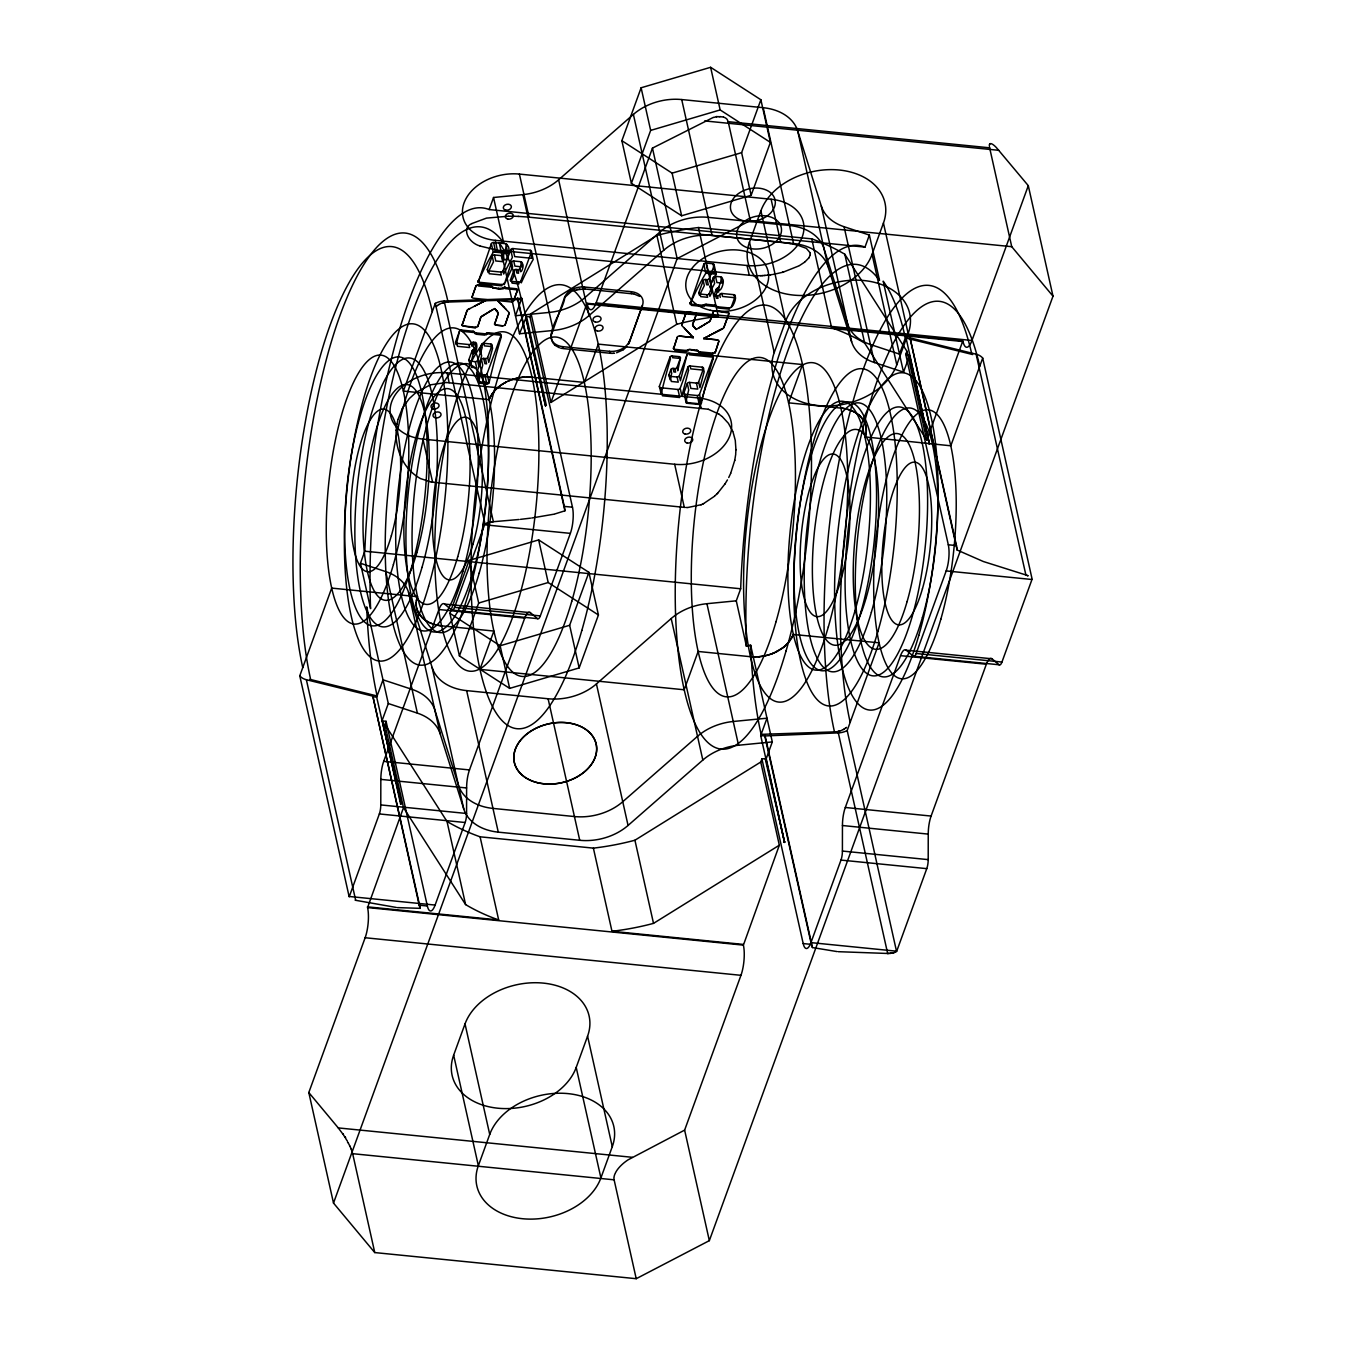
<?xml version="1.0" encoding="UTF-8"?>
<svg xmlns="http://www.w3.org/2000/svg" width="1346" height="1346" viewBox="0 0 1346 1346"><rect width="100%" height="100%" fill="white"/><g stroke="black" fill="none" stroke-linecap="round" stroke-linejoin="round"><path stroke-width="1.5" d="M530.408 612.666A18.592 5.401 -84.3 0 0 524.721 618.1L469.485 769.929A18.592 5.401 -84.3 0 0 466.608 787.965L466.574 813.489A9.287 2.692 -84.3 0 1 465.144 822.507L435.111 905.067L349.321 896.486L379.353 813.943A9.287 2.692 -84.3 0 0 380.783 804.925L380.834 779.384A18.592 5.401 -84.3 0 1 383.694 761.348L438.931 609.519A18.592 5.401 -84.3 0 1 444.617 604.085L530.408 612.666L537.475 618.638A9.287 2.692 -84.3 0 0 540.318 615.913L570.351 533.369A18.592 5.401 -84.3 0 0 572.471 507.206L529.92 316.815L531.064 313.635L656.898 235.466A210.565 151.475 -12.6 0 1 698.439 227.541L811.739 238.865A210.565 151.475 -12.6 0 1 844.8 254.243L906.901 351.188L926.755 440.041L962.861 340.841L831.592 327.717L811.739 238.865M746.458 646.181L750.664 645.256L772.301 741.915L766.227 758.639L761.903 758.858L803.192 943.563A18.592 5.401 -84.3 0 0 810.948 942.621L840.981 860.077A9.287 2.692 -84.3 0 0 842.411 851.059L842.445 825.519A18.592 5.401 -84.3 0 1 845.305 807.482L900.558 655.653A18.592 5.401 -84.3 0 1 906.228 650.219L992.019 658.8L999.102 664.773A9.287 2.692 -84.3 0 0 1001.946 662.047L1031.978 579.503L946.188 570.923L916.155 653.483A9.287 2.692 -84.3 0 1 913.311 656.192L906.228 650.219M810.948 942.621L896.722 951.201L926.771 868.641A9.287 2.692 -84.3 0 0 928.202 859.623L928.235 834.099A18.592 5.401 -84.3 0 1 931.096 816.063L986.349 664.234A18.592 5.401 -84.3 0 1 992.019 658.8M416.2 602.352L416.301 606.272M866.286 431.477L866.168 427.624M735.942 449.85L735.286 440.428L733.048 432.049M735.942 449.581L735.656 454.426M810.292 253.99L810.225 252.981M396.229 430.047C394.9 448.773 403.295 469.216 420.289 478.453M396.195 430.316L396.464 427.355M810.292 254.276L810.208 254.815M735.606 454.965L734.731 460.483M396.481 427.22L396.616 426.295M396.565 426.564L396.935 424.209M416.351 601.039L416.553 599.879M866.117 432.924L865.915 434.001M553.273 343.398C545.652 330.88 562.241 312.659 564.748 298.105L564.597 297.399A16.354 11.777 -12.6 0 1 584.517 287.035L631.257 291.695A16.354 11.777 -12.6 0 1 642.496 305.189L628.464 344.256M396.952 424.074L397.928 419.733M734.781 460.214L730.727 473.22M416.621 599.593L417.479 596.682L331.688 588.101L299.771 675.81L349.186 896.857M865.848 434.371L865.175 436.727M810.124 255.235L808.778 257.978M398.063 419.212L402.185 408.831M551.675 334.077L564.597 297.399M480.774 317.454L477.695 326.775L480.724 317.269A1.817 1.312 -12.6 0 1 481.447 316.445L494.672 308.537L498.037 312.592A1.817 1.312 -12.6 0 1 498.205 313.584L494.655 324.066L498.205 313.584M629.423 342.237L642.496 305.189M467.062 310.505L462.115 325.21L467.045 310.472A1.817 1.312 -12.6 0 1 467.903 309.58L487.101 299.754M509.074 313.349L505.036 325.109L509.057 313.332A1.817 1.312 -12.6 0 0 508.838 312.289L497.549 300.579L511.413 301.975A1.817 1.312 -12.6 0 0 513.617 300.814L517.47 290.214A1.817 1.312 -12.6 0 0 516.225 288.717L504.834 287.573A1.817 1.312 -12.6 0 0 503.454 287.842L504.649 288.364M529.92 316.815L526.505 316.478L546.358 405.314L545.466 405.869L521.794 298.375L444.163 301.033A15.008 10.802 -12.6 0 0 435.296 303.372L403.379 391.08L489.17 399.661A35.181 25.305 -12.6 0 1 532.057 377.216M493.545 197.492L503.673 242.869A272.683 79.162 -84.3 0 0 412.011 313.315A272.683 79.162 -84.3 0 0 370.587 608.628L360.442 563.267L364.833 551.204A291.729 84.68 -84.3 0 1 489.153 209.555L493.545 197.492L522.904 194.632A49.331 35.484 -12.6 0 0 558.624 179.792L633.394 114.41A49.331 35.484 -12.6 0 1 681.715 99.554L763.182 107.697A49.331 35.484 -12.6 0 1 797.673 130.814L821.296 206.039L851.648 341.884A49.331 35.484 -12.6 0 0 874.446 362.562L903.519 372.135L909.61 355.411L905.74 354.385L906.901 351.188M459.491 331.251L456.26 344.626L455.638 341.85L459.491 331.251A1.817 1.312 -12.6 0 1 461.695 330.106L473.102 331.234A1.817 1.312 -12.6 0 1 474.179 331.755L474.701 332.361A1.817 1.312 -12.6 0 0 475.777 332.883L484.745 333.774A1.817 1.312 -12.6 0 0 486.108 333.505L487.016 333.034A1.817 1.312 -12.6 0 1 488.379 332.765L499.787 333.909A1.817 1.312 -12.6 0 1 501.032 335.406L501.335 336.769A291.729 84.68 -84.3 0 0 489.069 382.718A1.817 1.312 -12.6 0 1 486.831 383.947L479.916 383.257A1.817 1.312 -12.6 0 1 478.671 381.759L476.669 372.792L481.481 359.55A1.817 1.312 -12.6 0 1 483.702 358.389L485.435 358.558A1.817 1.312 -12.6 0 0 487.639 357.413L491.98 345.485A1.817 1.312 -12.6 0 0 490.735 343.987L483.803 343.297A1.817 1.312 -12.6 0 0 481.599 344.441L479.866 349.203A1.817 1.312 -12.6 0 0 480.034 350.179L480.875 353.931M475.929 286.059L472.126 296.877L475.929 286.059A1.817 1.312 -12.6 0 1 478.15 284.915L491.273 286.227A1.817 1.312 -12.6 0 1 492.367 286.732L492.872 287.354A1.817 1.312 -12.6 0 0 493.965 287.859L498.508 288.313A8.581 6.175 -12.6 0 0 504.952 287.068L505.187 288.145M478.183 282.206L491.357 243.66A1.817 1.312 -12.6 0 1 493.578 242.499L505.692 243.71A1.817 1.312 -12.6 0 1 506.937 245.208C512.944 247.395 503.572 270.344 503.572 254.495L506.937 245.208M492.215 256.11L493.494 261.814L488.093 272.447L487.387 269.351L492.215 256.11A1.817 1.312 -12.6 0 1 494.436 254.949L501.351 255.639A1.817 1.312 -12.6 0 0 503.572 254.495M472.059 350.936L472.968 354.957L470.191 365.523L468.879 359.651L472.059 350.936A1.817 1.312 -12.6 0 1 472.917 350.044L473.826 349.573A1.817 1.312 -12.6 0 0 474.667 348.681L476.4 343.92A1.817 1.312 -12.6 0 0 475.155 342.422L473.422 342.254A1.817 1.312 -12.6 0 0 471.218 343.415A1.817 1.312 -12.6 0 1 468.997 344.559L456.883 343.348A1.817 1.312 -12.6 0 1 455.638 341.85M510.689 249.717L512.405 257.389L503.673 274.012L502.967 270.916L510.689 249.717A1.817 1.312 -12.6 0 1 512.893 248.556L530.206 250.289A1.817 1.312 -12.6 0 1 531.451 251.786L533.184 259.475A291.729 84.68 -84.3 0 0 521.272 282.862L520.852 280.944L531.451 251.786M511.547 262.15L512.624 266.996L504.144 284.797L511.547 262.15A1.817 1.312 -12.6 0 1 513.751 261.006L520.683 261.696A1.817 1.312 -12.6 0 1 521.928 263.193C525.428 264.943 519.741 277.478 519.993 268.493L521.928 263.193M480.556 350.801L481.616 355.815L478.856 366.381L477.544 360.526L480.724 351.794A1.817 1.312 -12.6 0 0 480.556 350.801L480.034 350.179M513.836 270.63C515.989 273.036 510.874 283.501 510.471 279.901L513.836 270.63A1.817 1.312 -12.6 0 1 516.056 269.469L517.789 269.637A1.817 1.312 -12.6 0 0 519.993 268.493M481.481 359.55L482.726 365.103L478.671 381.759L489.069 382.718L487.05 373.835L501.032 335.406M397.423 907.608L420.272 908.348A18.592 5.401 -84.3 0 1 419.195 905.185L372.825 696.134L306.366 679.713A15.008 10.802 -12.6 0 1 299.771 675.81M309.799 679.326L377.116 695.983A271.926 78.926 -84.3 0 1 366.701 606.861L388.304 703.537L382.214 720.261L401.243 804.117L376.678 697.161L383.004 679.797L412.078 689.388A49.331 35.484 -12.6 0 1 434.859 710.065L458.464 785.29A49.331 35.484 -12.6 0 0 492.973 808.408L574.439 816.551A49.331 35.484 -12.6 0 0 622.761 801.711L697.531 736.312A49.331 35.484 -12.6 0 1 733.234 721.49L767.001 718.192L760.692 735.539L784.583 842.428L765.319 759.211M521.794 298.375L515.484 315.721L549.235 312.423A49.331 35.484 -12.6 0 0 584.955 297.584L659.725 232.185A49.331 35.484 -12.6 0 1 708.046 217.345L789.513 225.489A49.331 35.484 -12.6 0 1 824.004 248.606L847.627 323.831A49.331 35.484 -12.6 0 0 870.408 344.509L899.481 354.099L905.791 336.752L909.879 337.156L956.468 545.584A18.592 5.401 -84.3 0 1 957.09 550.009L983.354 561.518L1025.618 574.877M489.17 399.661L490.449 396.7M851.648 341.884L828.042 266.659A49.331 35.484 -12.6 0 0 793.534 243.542L712.084 235.399A49.331 35.484 -12.6 0 0 663.763 250.238L588.993 315.62A49.331 35.484 -12.6 0 1 553.273 330.46L519.506 333.758L526.505 316.478M384.922 724.485L447.007 821.447A210.565 151.475 -12.6 0 0 480.085 836.808L498.676 919.957A210.565 151.475 -12.6 0 1 465.598 904.596L403.497 807.634L384.922 724.485L386.066 721.305L382.668 720.968M449.9 613.322L469.148 560.39L538.652 539.914L588.909 572.353L598.432 614.987L579.167 667.919L509.663 688.395L459.423 655.939L449.9 613.322L500.14 645.76L509.663 688.395M621.869 140.707L641.117 87.776L710.621 67.3L760.877 99.755L770.4 142.373L751.135 195.305L681.631 215.781L631.392 183.342L621.869 140.707L672.108 173.146L681.631 215.781M444.617 604.085L451.701 610.058A9.287 2.692 -84.3 0 0 454.527 607.349L484.577 524.789L570.351 533.369M400.57 804.05L382.214 720.261M990.118 143.753A20.745 4.997 62.5 0 1 990.286 143.686A19.483 4.694 62.5 0 1 990.791 143.635A21.772 5.249 62.5 0 1 991.245 143.719L991.329 143.736A23.505 5.67 62.5 0 1 991.75 143.904A25.372 6.107 62.5 0 1 992.709 144.409A29.36 7.083 62.5 0 1 993.23 144.762L993.348 144.846A29.982 7.235 62.5 0 1 993.802 145.2A33.751 8.143 62.5 0 1 994.139 145.469A31.446 7.571 62.5 0 1 994.391 145.671L994.627 145.89A29.023 6.999 62.5 0 1 995.131 146.344L995.384 146.579A31.665 7.639 62.5 0 1 996.427 147.639L1028.294 185.664L1052.993 296.187L709.342 1240.642L636.221 1278.7L374.76 1252.571L333.505 1203.072L308.806 1092.548L365.136 937.741A21.452 6.225 -84.3 0 0 367.576 907.574L403.497 807.634M718.293 316.394A210.565 151.475 -12.6 0 0 676.752 324.302L550.935 402.471L587.024 303.271L718.293 316.394L698.439 227.541M459.423 655.939L478.688 603.025L469.148 560.39M631.392 183.342L650.656 130.411L641.117 87.776M587.024 303.271L587.192 303.994A21.452 6.225 -84.3 0 0 596.127 302.9L652.457 148.11L712.875 117.64A34.575 21.873 -38.5 0 1 713.649 117.304L713.868 117.388A38.294 22.848 -36 0 1 714.608 117.203L716.274 116.9M333.505 1203.072L677.156 258.617L652.457 148.11M579.167 667.919L569.644 625.284L588.909 572.353M751.135 195.305L741.612 152.67L760.877 99.755M670.005 357.094L670.443 359.012A291.729 84.68 -84.3 0 0 661.122 393.941L659.405 386.252L670.005 357.094A1.817 1.312 -12.6 0 1 672.226 355.95L679.158 356.64A1.817 1.312 -12.6 0 1 680.403 358.137L677.761 370.739L677.021 367.408L680.403 358.137M677.24 337.223L673.589 348.715L677.24 337.223A1.817 1.312 -12.6 0 1 679.461 336.063L693.341 337.61L679.461 336.063M692.618 336.837L693.341 337.61L682.018 325.749A1.817 1.312 -12.6 0 1 681.799 324.706L685.922 313.366A1.817 1.312 -12.6 0 1 688.143 312.222L695.058 312.911A1.817 1.312 -12.6 0 1 696.319 314.409L692.668 324.487A1.817 1.312 -12.6 0 0 692.82 325.446L696.202 329.501L709.409 321.593A1.817 1.312 -12.6 0 0 710.133 320.769L713.33 311.986A1.817 1.312 -12.6 0 1 715.55 310.842L727.664 312.053A1.817 1.312 -12.6 0 1 728.909 313.551L723.828 327.616A1.817 1.312 -12.6 0 1 722.97 328.458L719.471 330.275M703.807 264.203L705.792 273.221A291.729 84.68 -84.3 0 0 690.128 303.994L703.807 264.203A1.817 1.312 -12.6 0 1 706.027 263.059L712.959 263.749A1.817 1.312 -12.6 0 1 714.204 265.246L716.207 274.197L710.621 284.056L709.376 278.487L714.204 265.246M670.863 369.544L671.721 373.347L670.022 379.69L668.945 374.844L670.863 369.544A1.817 1.312 -12.6 0 1 673.084 368.383L674.817 368.568A1.817 1.312 -12.6 0 0 677.021 367.408M703.218 280.624L704.328 285.604L699.499 295.329L698.877 292.553L703.218 280.624A1.817 1.312 -12.6 0 1 705.439 279.48L707.172 279.648A1.817 1.312 -12.6 0 0 709.376 278.487M692.668 324.487L696.319 314.409M711.798 292.419L710.318 287.236A1.817 1.312 -12.6 0 1 710.15 286.244L713.33 277.512A1.817 1.312 -12.6 0 1 715.534 276.367L720.733 276.889A1.817 1.312 -12.6 0 1 721.978 278.386C726.268 280.607 718.714 296.608 718.798 287.102L721.978 278.386M687.032 354.671L680.403 380.733L679.326 375.887L687.032 354.671A1.817 1.312 -12.6 0 1 689.253 353.527L711.748 355.781A1.817 1.312 -12.6 0 1 713.01 357.279L713.33 358.709M711.563 292.906L709.88 296.372L709.275 293.596L710.991 288.835A1.817 1.312 -12.6 0 0 710.823 287.842M687.89 367.122L688.58 370.217L681.9 396.01L680.184 388.321L687.89 367.122A1.817 1.312 -12.6 0 1 690.111 365.977L702.225 367.189A1.817 1.312 -12.6 0 1 703.47 368.686L704.16 371.782L699.92 387.648L698.641 381.928L703.47 368.686M716.19 289.356C718.73 290.753 714.339 300.663 714.457 294.101L716.19 289.356A1.817 1.312 -12.6 0 1 717.031 288.465L717.956 287.994A1.817 1.312 -12.6 0 0 718.798 287.102M687.301 383.543L688.715 389.886L685.888 401.613L683.919 392.813L687.301 383.543A1.817 1.312 -12.6 0 1 689.505 382.399L696.437 383.088A1.817 1.312 -12.6 0 0 698.641 381.928M453.652 1055.163L465.026 1023.902A64.356 46.286 -12.6 0 1 543.38 983.118A64.356 46.286 -12.6 0 1 587.579 1036.151L612.279 1146.674L600.905 1177.935A64.356 46.286 -12.6 0 1 522.568 1218.719A64.356 46.286 -12.6 0 1 478.352 1165.686L453.652 1055.163A64.356 46.286 -12.6 0 0 497.852 1108.212A64.356 46.286 -12.6 0 0 576.206 1067.412L587.579 1036.151M749.503 242.078L760.894 210.8A64.356 46.286 -12.6 0 1 839.231 170.017A64.356 46.286 -12.6 0 1 883.447 223.049L908.146 333.572L896.773 364.833A64.356 46.286 -12.6 0 1 818.418 405.617A64.356 46.286 -12.6 0 1 774.219 352.585L749.503 242.078A64.356 46.286 -12.6 0 0 793.719 295.111A64.356 46.286 -12.6 0 0 872.073 254.327L883.447 223.049M701.468 403.161L699.499 394.378L713.01 357.279M718.798 341.379L715.13 352.871L718.798 341.379A1.817 1.312 -12.6 0 0 717.536 339.882L703.689 338.485L717.536 339.882M723.828 327.616L728.909 313.551M735.236 296.187C736.817 299.149 732.022 308.251 731.383 306.787L735.236 296.187A1.817 1.312 -12.6 0 0 733.991 294.69L721.86 293.478A1.817 1.312 -12.6 0 0 719.656 294.623A1.817 1.312 -12.6 0 1 717.435 295.784L715.702 295.598A1.817 1.312 -12.6 0 1 714.457 294.101M478.352 1165.686L489.725 1134.426L465.026 1023.902M774.219 352.585L785.593 321.324L760.894 210.8M835.546 731.837L761.113 734.361A271.926 78.943 -84.3 0 1 750.698 645.239L746.424 646.181L736.279 600.821L740.67 588.774A291.729 84.68 -84.3 0 1 864.99 247.109L869.365 235.062L844.077 226.717A49.331 35.484 -12.6 0 1 821.296 206.039M793.231 634.454L879.106 642.816L847.189 730.525L896.587 951.572L895.073 952.228M837.094 951.588L812.446 947.55A18.592 5.401 -84.3 0 1 811.369 944.387L764.78 735.942L838.322 732.88A15.008 10.802 -12.6 0 0 847.189 730.525M957.09 550.009L909.879 337.156M709.342 1240.642L684.626 1130.118L740.956 975.312A21.452 6.225 -84.3 0 0 743.396 945.128L779.334 845.204L760.742 762.038L761.903 758.858M784.583 842.428L766.227 758.639M909.156 354.721L929.463 444.247L905.791 336.752M587.192 303.994L963.029 341.564A21.452 6.225 -84.3 0 0 971.963 340.471L1028.294 185.664M909.66 337.779L976.102 354.2A15.008 10.802 -12.6 0 1 982.698 358.086L950.798 445.795L865.108 436.928A35.181 25.305 -12.6 0 0 840.897 408.074M681.799 324.723L685.922 313.366M793.08 634.858L792.02 637.196M629.356 342.406L628.851 343.533M730.676 473.355L728.724 477.51M711.041 290.265L714.642 283.383L713.33 277.512M490.567 396.498L491.189 395.388M791.885 637.466L791.297 638.509M402.252 408.713L403.649 406.24M727.429 479.916L724.888 484.089M565.354 296.877L571.276 291.56M403.716 406.122L409.285 398.635M725.04 483.853L718.007 492.804M491.963 394.142L495.816 389.465M790.472 639.821L786.67 644.431M808.845 257.894L804.891 261.965M626.849 346.545L623.349 349.691M409.571 398.332L416.065 392.393M718.192 492.602L717.065 493.797M471.79 223.604C461.173 228.097 468.29 242.701 479.866 245.948M717.25 493.595L714.726 496.018M495.984 389.297L498.289 387.194M786.485 644.599L784.247 646.635M497.162 388.186L498.087 387.379M785.324 645.71L784.398 646.517M714.423 496.304L703.285 503.791M360.442 563.267L385.747 571.596A49.331 35.484 -12.6 0 1 408.528 592.274L432.133 667.498A49.331 35.484 -12.6 0 0 466.641 690.616L548.108 698.759A49.331 35.484 -12.6 0 0 596.429 683.919L671.2 618.537A49.331 35.484 -12.6 0 1 706.919 603.698L736.279 600.821M408.528 592.274L440.159 733.806L463.781 809.03A49.331 35.484 -12.6 0 0 498.272 832.148L579.739 840.291A49.331 35.484 -12.6 0 0 628.06 825.451L702.831 760.053A49.331 35.484 -12.6 0 1 738.55 745.23L772.301 741.915M435.969 306.501L437.114 305.609M846.499 727.378L845.372 728.287M498.508 387.025L500.157 385.747M783.978 646.871L782.329 648.149M436.558 306.03L438.998 304.432M845.81 727.95L843.505 729.448M804.588 262.201L799.474 265.566M416.183 392.309L430.4 384.838L446.266 382.5M499.719 386.066L501.907 384.535M782.766 647.83L774.337 652.76M623.215 349.792L616.586 352.77M471.857 223.554L486.478 218.119L508.468 216.201M501.755 384.636L503.084 383.795M482.962 315.687L490.23 311.212M481.498 316.596L483.937 315.065M480.085 836.808L593.384 848.131A210.565 151.475 -12.6 0 0 634.925 840.224L760.742 762.038M593.384 848.131L611.976 931.281A210.565 151.475 -12.6 0 0 653.517 923.373L779.334 845.204M783.91 842.36L784.802 841.805M488.749 312.104L493.191 309.412M503.236 383.694L504.582 382.92M698.372 328.205L701.333 326.455M700.643 326.859L704.984 324.319M704.194 324.773L709.409 321.593M435.296 303.372L485.082 524.217M438.762 304.566L441.219 303.388M798.868 265.902L783.103 272.178M843.723 729.33L841.25 730.491M504.649 382.87L506.315 382.012M706.213 337.291L705.136 337.88M703.722 338.637L705.455 337.695M705.792 337.526L710.015 335.255M467.987 309.563L469.855 308.571M709.157 335.709L712.522 333.926M720.43 329.787L722.516 328.71M505.204 382.567L506.062 382.129M712.303 334.027L715.567 332.311M716.106 332.025L714.474 332.883M777.281 651.313L776.406 651.767M484.762 524.385L486.798 523.375M684.626 1130.118L628.128 1159.815A31.665 20.627 -39.8 0 0 626.21 1161.127L625.755 1161.48A29.023 18.911 -39.8 0 0 624.83 1162.17L624.376 1162.523A28.333 18.457 -39.8 0 0 623.501 1163.247A32.927 21.452 -39.8 0 0 622.861 1163.802A30.605 19.938 -39.8 0 0 622.239 1164.357L622.037 1164.542A26.398 17.195 -39.8 0 0 621.431 1165.114A30.638 19.954 -39.8 0 0 620.843 1165.686A25.187 16.404 -39.8 0 0 619.379 1167.234A23.858 15.546 -39.8 0 0 618.386 1168.395A21.586 14.066 -39.8 0 0 617.478 1169.573A19.786 12.888 -39.8 0 0 616.182 1171.508A19.214 12.518 -39.8 0 0 615.644 1172.467M715.887 332.142L719.185 330.426M503.454 287.842L504.952 287.068M571.613 291.392L574.456 290.198M677.156 258.617L750.294 220.559L1011.738 246.688L1052.993 296.187M689.825 302.631A1.817 1.312 -12.6 0 0 691.087 304.129L702.477 305.273A1.817 1.312 -12.6 0 0 703.84 305.004L704.766 304.533A1.817 1.312 -12.6 0 1 706.128 304.263L715.079 305.155A1.817 1.312 -12.6 0 1 716.156 305.66L716.678 306.282A1.817 1.312 -12.6 0 0 717.755 306.804L729.162 307.931A1.817 1.312 -12.6 0 0 731.383 306.787M703.689 338.485L722.97 328.458M673.387 347.823A1.817 1.312 -12.6 0 0 674.632 349.321L686.039 350.465A1.817 1.312 -12.6 0 0 687.402 350.196L688.328 349.708A1.817 1.312 -12.6 0 1 689.69 349.455L696.908 350.179A1.817 1.312 -12.6 0 1 697.985 350.683L698.507 351.306A1.817 1.312 -12.6 0 0 699.584 351.811L712.724 353.123A1.817 1.312 -12.6 0 0 714.928 351.979M718.714 330.662L720.716 329.635M716.442 331.856L717.536 331.284M474.532 306.131L478.907 303.876M720.127 329.938L718.966 330.544M484.997 524.267L488.43 522.736M478.133 304.263L482.608 301.992M483.601 301.504L481.952 302.328M483.264 301.672L485.889 300.36M484.695 300.949L486.764 299.922M486.108 300.242L486.983 299.805M703.537 503.673L700.997 504.8M517.705 297.954L564.294 506.399A18.592 5.401 -84.3 0 1 564.916 510.807L554.535 514.054M507.896 381.255L508.939 380.8M774.589 652.642L772.654 653.466M486.865 523.358L487.689 523.005M701.266 504.7L687.688 507.526M509.646 380.497L510.555 380.144M772.84 653.399L771.931 653.752M894.198 952.547L895.309 952.144M487.975 522.904L491.576 521.878M771.746 653.82L770.551 654.257M487.841 522.938L489.708 522.315M893.256 952.817L894.972 952.278M441.825 303.17L445.56 302.227M840.661 730.727L837.515 731.568M574.17 290.299L583.945 288.902L633.764 293.966M512.018 379.606L513.886 379.017M770.45 654.274L768.583 654.879M650.656 130.411L720.16 109.935L770.4 142.373M672.108 173.146L741.612 152.67M478.688 603.025L548.192 582.532L598.432 614.987M500.14 645.76L569.644 625.284M503.471 288.767L499.383 289.272M514.172 378.933L517.52 378.091M768.213 654.997L764.965 655.805M782.85 272.245L774.219 274.214M442.851 302.833L444.365 302.446M839.635 731.046L838.121 731.45M782.497 272.346L783.456 272.077M893.458 952.749L890.278 953.338M576.509 289.609L577.67 289.34M892.886 952.901L891.91 953.103M553.694 514.239L531.771 518.008M764.427 655.923L759.009 656.713M518.412 377.889L522.416 377.284M491.828 521.844L519.068 519.489M891.775 953.136L890.901 953.271M773.664 274.315L772.705 274.483M772.015 274.584L770.198 274.853M614.55 353.174L613.742 353.275M578.915 289.138L579.874 289.003M770.484 274.82L768.078 275.122M446.249 302.127L521.373 299.535A271.926 78.926 -84.3 0 0 499.181 242.785L503.673 242.869L499.282 242.785M836.27 731.753L834.47 731.904A258.987 75.174 -84.3 0 1 863.88 367.559A258.987 75.174 -84.3 0 1 971.829 354.334L972.67 354.57M530.509 518.16L520.481 519.354M492.047 521.811L493.359 521.659L444.163 301.033M716.964 116.799L717.199 116.766A28.3 19.113 -42.4 0 1 717.872 116.698L719.185 116.631M768.364 275.089L765.235 275.408M522.702 377.25L524.738 377.082M759.295 656.697L757.832 656.814M889.538 953.422L890.749 953.288L889.302 953.439M613.473 353.291L611.757 353.375M764.091 275.509L765.1 275.425M764.377 275.476L762.526 275.61M762.812 275.594L761.954 275.627M761.668 275.644L760.675 275.694M760.961 275.678L755.628 275.728M526.488 376.998L527.75 376.981M755.981 656.898L754.45 656.898M888.158 953.49L838.272 951.689M887.737 953.49L888.629 953.473L887.67 953.49L838.322 732.88M527.178 376.998L528.036 376.998M508.889 216.201L514.492 216.269M687.419 507.526L685.854 507.476M611.37 353.375L563.166 348.597L562.813 346.662A16.354 11.777 -12.6 0 1 551.574 333.169M528.322 376.998L531.62 377.166M755.897 275.728L753.693 275.661M753.777 656.898L751.741 656.798M720.026 116.631L720.632 116.648A22.024 13.746 -36.1 0 1 721.153 116.816L722.701 116.917A16.859 11.508 -47 0 1 723.256 116.967M515.198 216.285L518.446 216.403M446.401 382.516L708.164 409.218M518.16 216.403L519.287 216.454M480.169 246.066L497.111 250.154L753.558 275.661M519.707 216.47L527.481 217.026M751.926 656.814L750.866 656.73M684.946 507.425L431.443 482.07M531.889 377.183L584.349 382.432L598.28 344.122L802.536 364.547L788.605 402.841L842.546 408.275M750.597 656.713L698.137 651.464L684.189 689.775L479.933 669.366L493.881 631.055L441.505 625.823M527.868 217.059L781.891 242.448M449.143 382.685L447.074 372.859A45.444 32.691 -12.6 0 0 391.736 401.663A45.444 32.691 -12.6 0 0 422.964 439.116L432.604 482.205M749.318 275.358L746.996 265.499L495.294 240.345A45.444 32.691 -12.6 0 1 464.067 202.893A45.444 32.691 -12.6 0 1 519.405 174.088L771.107 199.242A45.444 32.691 -12.6 0 1 802.317 236.694A45.444 32.691 -12.6 0 1 746.996 265.499M631.695 293.647L631.257 291.695M684.29 507.358L674.666 464.269L422.964 439.116M723.542 117.136L724.03 117.287A18.003 11.071 -31 0 1 724.653 117.523A18.575 11.374 -29.4 0 1 725.057 117.741L725.73 118.128A13.679 8.934 -41 0 1 726.184 118.482L726.419 118.667A13.107 8.547 -41 0 1 727.193 119.491L728.186 121.678L989.63 147.808L1011.738 246.688M704.681 120.921L998.816 150.315M489.153 209.555L864.99 247.109M708.03 272.01L714.962 272.7A1.817 1.312 -12.6 0 1 716.207 274.197L705.792 273.221A1.817 1.312 -12.6 0 1 708.03 272.01L706.027 263.059M495.58 251.466L507.694 252.678A1.817 1.312 -12.6 0 1 508.939 253.469L493.763 252.039A1.817 1.312 -12.6 0 1 495.58 251.466L493.578 242.499M487.387 269.351A1.817 1.312 -12.6 0 0 488.648 270.849L500.762 272.06A1.817 1.312 -12.6 0 0 502.967 270.916M698.877 292.553A1.817 1.312 -12.6 0 0 700.139 294.051L707.054 294.74A1.817 1.312 -12.6 0 0 709.275 293.596M510.471 279.901A1.817 1.312 -12.6 0 0 511.716 281.398L518.631 282.088A1.817 1.312 -12.6 0 0 520.852 280.944M477.864 280.759A1.817 1.312 -12.6 0 0 479.109 282.256L501.621 284.511A1.817 1.312 -12.6 0 0 503.825 283.35M596.127 302.9L971.963 340.471M487.202 299.704L473.321 298.156A1.817 1.312 -12.6 0 1 472.076 296.658M494.554 323.629A1.817 1.312 -12.6 0 0 495.799 325.126L502.731 325.816A1.817 1.312 -12.6 0 0 504.935 324.672M461.947 324.487A1.817 1.312 -12.6 0 0 463.192 325.984L475.306 327.196A1.817 1.312 -12.6 0 0 477.527 326.052M562.813 346.662L609.553 351.323A16.354 11.777 -12.6 0 0 629.474 340.959M668.945 374.844A1.817 1.312 -12.6 0 0 670.19 376.342L677.105 377.031A1.817 1.312 -12.6 0 0 679.326 375.887M468.879 359.651A1.817 1.312 -12.6 0 0 470.141 361.149L475.323 361.67A1.817 1.312 -12.6 0 0 477.544 360.526M659.405 386.252A1.817 1.312 -12.6 0 0 660.65 387.749L677.963 389.482A1.817 1.312 -12.6 0 0 680.184 388.321M683.919 392.813A1.817 1.312 -12.6 0 0 685.164 394.311L697.295 395.522A1.817 1.312 -12.6 0 0 699.499 394.378M476.669 372.792A1.817 1.312 -12.6 0 0 477.914 374.289L484.829 374.979A1.817 1.312 -12.6 0 0 487.05 373.835M447.074 372.859L698.776 398.012A45.444 32.691 -12.6 0 1 729.986 435.465A45.444 32.691 -12.6 0 1 674.666 464.269M687.183 403.278L699.297 404.49A1.817 1.312 -12.6 0 0 701.098 403.918L685.922 402.471A1.817 1.312 -12.6 0 0 687.183 403.278L685.164 394.311M564.294 506.399L572.471 507.206M905.74 354.385L948.307 544.777L956.468 545.584M364.833 551.204L740.67 588.774M454.527 607.349L540.318 615.913M916.155 653.483L1001.946 662.047M451.701 610.058L537.475 618.638M913.311 656.192L999.102 664.773M438.931 609.519L524.721 618.1M900.558 655.653L986.349 664.234M372.606 696.757L376.678 697.161M760.692 735.539L764.78 735.942M383.694 761.348L469.485 769.929M845.305 807.482L931.096 816.063M380.834 779.384L466.608 787.965M842.445 825.519L928.235 834.099M380.783 804.925L466.574 813.489M842.411 851.059L928.202 859.623M379.353 813.943L465.144 822.507M840.981 860.077L926.771 868.641M419.195 905.185L427.355 906.009A18.592 5.401 -84.3 0 0 435.111 905.067M803.192 943.563L811.369 944.387M367.408 906.851L498.676 919.957M611.976 931.281L743.244 944.404M367.576 907.574L743.396 945.128M365.136 937.741L740.956 975.312M308.806 1092.548L338.267 1127.914L632.401 1157.308M351.929 1151.15L352.669 1153.69L614.113 1179.819L636.221 1278.7M584.904 288.969L584.517 287.035M497.364 250.171L495.294 240.345M701.098 407.872L698.776 398.012M441.151 625.772L437.972 625.301M782.531 242.516L786.165 242.97M396.38 907.473L355.193 900.222M785.913 242.936L790.354 243.592M842.377 408.242L844.43 408.578M431.057 482.019L420.642 478.638M562.342 348.496L560.643 348.143M789.883 243.508L796.277 244.736M437.248 625.167L436.272 624.948M634.252 294.067L639.754 296.406M796.092 244.703L797.068 244.922M796.866 244.888L806.321 248.337L810.208 252.897M971.829 354.334L905.37 337.913A271.926 78.943 -84.3 0 0 883.178 281.163L903.519 372.135M310.623 679.545L310.657 679.562A258.987 75.174 -84.3 0 1 340.101 315.2A258.987 75.174 -84.3 0 1 448.05 301.992M847.778 409.369L853.583 411.59M434.708 624.527L433.513 624.174M708.299 409.251L718.865 414.097M1025.888 574.961L976.102 354.2M388.304 703.537L417.378 713.128A49.331 35.484 -12.6 0 1 440.159 733.806M559.414 347.773L555.158 345.384M1026.628 575.213L1027.974 575.802M431.797 623.568L429.744 622.71M1026.948 575.348L1027.822 575.735M428.617 622.172L426.177 620.775M854.003 411.809L856.308 413.121M718.646 413.945L721.961 416.402M856.712 413.39L858.933 415.056M425.706 620.456L423.536 618.84M858.815 414.955L860.094 416.082M722.264 416.637L728.422 423.334L732.813 431.443M423.654 618.941L422.392 617.814M554.989 345.249L553.896 344.155M859.858 415.864L864.132 421.332M422.61 618.033L418.354 612.565M499.316 302.48L497.549 300.579M499.383 302.547L501.318 304.533M500.594 303.792L503.976 307.258M503.253 306.518L506.146 309.479M688.563 332.546L684.441 328.256M692.837 337.072L689.135 333.152M687.621 331.57L689.707 333.774M695.832 329.047L692.82 325.463L694.671 327.667M496.842 311.162L495.042 308.991L497.347 311.75M498.054 312.609L496.455 310.674M338.267 1127.914L342.978 1134.207M496.354 310.573L495.951 310.085M694.957 328.003L695.731 328.946M343.415 1134.846L343.567 1135.065A38.294 12.181 64.6 0 1 343.987 1135.721L344.98 1137.286M844.8 254.243L864.67 343.079L926.755 440.041M345.4 1137.942L345.535 1138.178A28.3 5.569 61.8 0 1 345.939 1138.851L346.73 1140.197A24.447 6.41 62.7 0 1 347.352 1140.937M347.975 1142.434L349.119 1144.622A22.226 7.824 61.9 0 1 349.438 1145.261L349.842 1146.119M864.199 421.449L865.108 423.468M418.286 612.447L416.553 607.702M350.852 1148.357L350.414 1147.347A18.575 7.033 60.5 0 0 350.145 1146.742A18.003 6.562 61 0 0 349.893 1146.102M351.171 1149.131L351.323 1149.501A13.107 2.978 63 0 1 351.828 1150.931M865.007 423.216L865.932 426.261M695.058 312.911L688.143 312.222M982.698 358.086L1032.113 579.133M909.61 355.411L929.463 444.247M869.365 235.062L879.51 280.422A272.683 79.162 -84.3 0 0 787.831 350.869A272.683 79.162 -84.3 0 0 746.424 646.181M872.073 254.327L896.773 364.833M844.077 226.717L874.446 362.562M797.673 130.814L828.042 266.659M763.182 107.697L793.534 243.542M771.107 199.242L780.73 242.33M728.186 121.678L750.294 220.559M710.621 67.3L720.16 109.935M733.991 294.69L734.647 297.685L722.533 296.473L721.86 293.478M729.162 307.931L729.431 309.159L718.041 308.015L717.755 306.804M681.715 99.554L712.084 235.399M720.733 276.889L722.112 283.064L716.913 282.542L715.534 276.367M727.664 312.053L727.85 312.878L715.55 310.842M712.959 263.749L714.962 272.7M717.956 287.994L718.814 291.846M719.656 294.623L720.278 297.399M717.031 288.465L717.872 292.217M717.435 295.784L718.024 298.358L716.291 298.173L715.702 295.598M716.678 306.282L716.964 307.544M716.156 305.66L716.459 306.989M715.079 305.155L715.382 306.518L706.431 305.626L706.128 304.263M710.15 286.244L711.176 291.072M707.172 279.648L708.349 284.915L706.616 284.746L705.439 279.48M713.33 311.986L710.133 320.769M707.054 294.74L707.626 297.315L700.711 296.625L700.139 294.051M704.766 304.533L705.052 305.845M703.84 305.004L704.126 306.265M702.477 305.273L702.747 306.484L691.356 305.357L691.087 304.129M712.724 353.123L712.943 354.149L699.819 352.837L699.584 351.811M711.748 355.781L712.051 357.06L689.539 354.822L689.253 353.527M698.507 351.306L698.725 352.282M702.225 367.189L702.864 370.066L690.75 368.854L690.111 365.977M697.985 350.683L698.204 351.626M696.908 350.179L697.11 351.07L689.69 349.455M696.437 383.088L697.783 389.112L690.851 388.422L689.505 382.399M688.328 349.708L688.529 350.65M687.402 350.196L687.621 351.171M697.295 395.522L699.297 404.49M633.394 114.41L663.763 250.238M686.039 350.465L686.258 351.474L674.868 350.347L674.632 349.321M656.898 235.466L676.752 324.302M764.999 735.32L812.446 947.55M679.158 356.64L679.545 358.389L672.613 357.7L672.226 355.95M677.105 377.031L678.249 382.163L671.334 381.473L670.19 376.342M674.817 368.568L675.608 372.119L673.875 371.95L673.084 368.383M677.963 389.482L679.764 397.524L662.451 395.791L660.65 387.749M706.919 603.698L738.55 745.23M671.2 618.537L702.831 760.053M609.553 351.323L609.99 353.275M558.624 179.792L588.993 315.62M519.405 174.088L529.028 217.177M522.904 194.632L553.273 330.46M530.206 250.289L532.006 258.331L514.694 256.598L512.893 248.556M520.683 261.696L521.827 266.828L514.895 266.121L513.751 261.006M531.064 313.635L550.935 402.471M517.789 269.637L518.58 273.204L516.847 273.036L516.056 269.469M518.631 282.088L519.034 283.838L512.103 283.148L511.716 281.398M525.596 317.033L545.466 405.869M517.47 290.214L513.617 300.814M516.225 288.717L516.46 289.743L505.053 288.599L504.834 287.573M505.692 243.71L507.694 252.678M517.487 298.576L564.916 510.807M634.925 840.224L653.517 923.373M499.181 242.785L519.506 333.758M501.351 255.639L502.697 261.662L495.782 260.973L494.436 254.949M596.429 683.919L628.06 825.451M500.762 272.06L501.402 274.954L489.288 273.743L488.648 270.849M501.621 284.511L501.907 285.806L479.395 283.552L479.109 282.256M491.357 243.66L493.326 252.442M498.508 288.313L498.71 289.222L493.965 287.859M502.731 325.816L495.799 325.126M492.872 287.354L493.09 288.296M492.367 286.732L492.586 287.724M491.273 286.227L491.509 287.253L478.368 285.941L478.15 284.915M499.787 333.909L500.056 335.12L488.665 333.993L488.379 332.765M538.652 539.914L548.192 582.532M491.98 345.485L492.602 348.261L488.749 362.394L487.639 357.413M490.735 343.987L491.307 346.561L484.392 345.872L483.803 343.297M487.016 333.034L487.302 334.296M486.108 333.505L486.394 334.834M484.745 333.774L485.048 335.137L476.097 334.245L475.777 332.883M485.435 358.558L486.613 363.841L484.88 363.656L483.702 358.389M481.599 344.441L482.221 347.218L480.673 352.77L479.866 349.203M475.306 327.196L475.508 328.037L463.192 325.984M484.829 374.979L486.831 383.947M474.701 332.361L475.003 333.69M474.179 331.755L474.465 333.017M476.4 343.92C477.998 346.04 474.818 356.707 474.667 348.681M473.102 331.234L473.371 332.462L461.981 331.318L461.695 330.106M475.155 342.422L475.727 344.997L473.994 344.828L473.422 342.254M473.826 349.573L474.667 353.308M472.917 350.044L473.775 353.897M471.218 343.415L471.823 346.191M475.323 361.67L476.703 367.845L471.521 367.34L470.141 361.149M477.914 374.289L479.916 383.257M468.997 344.559L469.67 347.554L457.556 346.343L456.883 343.348M548.108 698.759L579.739 840.291M576.206 1067.412L600.905 1177.935M466.641 690.616L498.272 832.148M432.133 667.498L463.781 809.03M447.007 821.447L465.598 904.596M385.747 571.596L417.378 713.128M386.066 721.305L427.355 906.009M372.825 696.134L420.272 908.348M306.366 679.713L355.681 900.323M352.669 1153.69L374.76 1252.571M614.113 1179.819L614.079 1179.668A13.696 8.917 -39.8 0 1 613.995 1179.046A13.51 8.799 -39.8 0 1 613.944 1178.087M866 426.581L866.185 427.759M302.766 667.599A244.198 70.884 -84.3 0 1 330.527 324.05A244.198 70.884 -84.3 0 1 432.302 311.582M850.167 722.314A244.198 70.884 -84.3 0 1 877.945 378.764A244.198 70.884 -84.3 0 1 979.72 366.297M478.133 281.869A291.678 84.815 -84.3 0 1 493.309 252.156M441.589 625.823A35.181 25.305 -12.6 0 1 417.428 596.833M793.248 634.403A35.181 25.305 -12.6 0 1 750.429 656.697M701.367 402.959A291.779 84.697 -84.3 0 1 713.245 358.457M948.307 544.777A18.592 5.401 -84.3 0 1 946.188 570.923M831.592 327.717A210.565 151.475 -12.6 0 1 864.67 343.079M785.593 321.324A64.356 46.286 -12.6 0 1 863.947 280.54A64.356 46.286 -12.6 0 1 908.146 333.572M489.725 1134.426A64.356 46.286 -12.6 0 1 568.079 1093.625A64.356 46.286 -12.6 0 1 612.279 1146.674M615.442 1172.854A17.145 11.172 -39.8 0 0 615.172 1173.426A18.154 11.828 -39.8 0 0 614.92 1173.981A16.001 10.415 -39.8 0 0 614.298 1175.798A14.049 9.153 -39.8 0 0 614.012 1177.161M351.02 1148.458A13.679 3.096 62.8 0 1 351.356 1149.248M347.47 1141.913A22.024 6.192 62.7 0 1 347.823 1142.569M345.165 1136.882A33.162 13.561 66 0 1 345.602 1137.555M342.994 1133.803A34.575 9.624 63.6 0 1 343.449 1134.459M989.63 147.808A13.746 3.315 62.5 0 1 989.428 146.781M989.344 145.704A13.813 3.331 62.5 0 1 989.394 144.947A15.664 3.769 62.5 0 1 989.512 144.459M989.562 144.358A16.017 3.853 62.5 0 1 989.68 144.123A17.919 4.324 62.5 0 1 989.933 143.854M716.409 116.564A33.162 18.373 -32.1 0 1 717.115 116.479M719.134 116.732A24.447 15.664 -38.6 0 1 719.975 116.732M710.402 310.287A41.928 30.15 -12.6 0 0 768.431 273.103A41.928 30.15 -12.6 0 0 702.848 258.533A41.928 30.15 -12.6 0 0 710.402 310.287M393.419 564.529A135.138 39.236 -84.3 0 0 382.449 355.378A135.138 39.236 -84.3 0 0 326.741 548.882A135.138 39.236 -84.3 0 0 393.419 564.529M479.193 573.11A135.138 39.236 -84.3 0 0 468.24 363.942A135.138 39.236 -84.3 0 0 412.532 557.463A135.138 39.236 -84.3 0 0 479.193 573.11M519.472 596.076A170.538 49.499 -84.3 0 0 505.642 332.142A170.538 49.499 -84.3 0 0 435.347 576.34A170.538 49.499 -84.3 0 0 519.472 596.076M571.764 601.309A170.538 49.499 -84.3 0 0 557.934 337.375A170.538 49.499 -84.3 0 0 487.639 581.573A170.538 49.499 -84.3 0 0 571.764 601.309M581.825 630.45A223.083 64.759 -84.3 0 0 563.738 285.167A223.083 64.759 -84.3 0 0 471.773 604.623A223.083 64.759 -84.3 0 0 581.825 630.45M786.081 650.858A223.083 64.759 -84.3 0 0 767.994 305.576A223.083 64.759 -84.3 0 0 676.029 625.032A223.083 64.759 -84.3 0 0 786.081 650.858M776.019 621.717A170.538 49.499 -84.3 0 0 762.189 357.784A170.538 49.499 -84.3 0 0 691.894 601.982A170.538 49.499 -84.3 0 0 776.019 621.717M828.312 626.95A170.538 49.499 -84.3 0 0 814.481 362.999A170.538 49.499 -84.3 0 0 744.187 607.197A170.538 49.499 -84.3 0 0 828.312 626.95M855.03 610.663A135.138 39.236 -84.3 0 0 844.077 401.512A135.138 39.236 -84.3 0 0 788.369 595.033A135.138 39.236 -84.3 0 0 855.03 610.663M940.82 619.244A135.138 39.236 -84.3 0 0 929.867 410.076A135.138 39.236 -84.3 0 0 874.143 603.597A135.138 39.236 -84.3 0 0 940.82 619.244M507.711 219.061A4.088 2.944 -12.6 0 0 513.364 215.444A4.088 2.944 -12.6 0 0 506.971 214.014A4.088 2.944 -12.6 0 0 507.711 219.061M505.709 210.111A4.088 2.944 -12.6 0 0 511.362 206.476A4.088 2.944 -12.6 0 0 504.969 205.063A4.088 2.944 -12.6 0 0 505.709 210.111M687.083 442.985A4.088 2.944 -12.6 0 0 692.736 439.368A4.088 2.944 -12.6 0 0 686.342 437.938A4.088 2.944 -12.6 0 0 687.083 442.985M685.08 434.035A4.088 2.944 -12.6 0 0 690.734 430.4A4.088 2.944 -12.6 0 0 684.34 428.987A4.088 2.944 -12.6 0 0 685.08 434.035M435.381 417.832A4.088 2.944 -12.6 0 0 441.051 414.215A4.088 2.944 -12.6 0 0 434.64 412.785A4.088 2.944 -12.6 0 0 435.381 417.832M433.378 408.881A4.088 2.944 -12.6 0 0 439.048 405.247A4.088 2.944 -12.6 0 0 432.638 403.834A4.088 2.944 -12.6 0 0 433.378 408.881M597.388 331.032A4.088 2.944 -12.6 0 0 603.058 327.398A4.088 2.944 -12.6 0 0 596.665 325.984A4.088 2.944 -12.6 0 0 597.388 331.032M595.386 322.064A4.088 2.944 -12.6 0 0 601.056 318.447A4.088 2.944 -12.6 0 0 594.663 317.017A4.088 2.944 -12.6 0 0 595.386 322.064M538.417 782.901A41.928 30.15 -12.6 0 0 596.463 745.718A41.928 30.15 -12.6 0 0 530.879 731.147A41.928 30.15 -12.6 0 0 538.417 782.901A41.928 30.15 -12.6 0 0 596.463 745.718A41.928 30.15 -12.6 0 0 530.879 731.147A41.928 30.15 -12.6 0 0 538.417 782.901M743.749 220.811A22.731 16.354 -12.6 0 0 775.212 200.655A22.731 16.354 -12.6 0 0 739.661 192.747A22.731 16.354 -12.6 0 0 743.749 220.811M749.924 248.438A22.731 16.354 -12.6 0 0 781.387 228.282A22.731 16.354 -12.6 0 0 745.835 220.391A22.731 16.354 -12.6 0 0 749.924 248.438M907.103 601.578A108.437 31.48 -84.3 0 0 898.32 433.749A108.437 31.48 -84.3 0 0 853.616 589.026A108.437 31.48 -84.3 0 0 907.103 601.578M866.252 597.489A108.437 31.48 -84.3 0 0 857.469 429.66A108.437 31.48 -84.3 0 0 812.765 584.938A108.437 31.48 -84.3 0 0 866.252 597.489M922.431 588.808A81.736 23.723 -84.3 0 0 915.802 462.317A81.736 23.723 -84.3 0 0 882.101 579.352A81.736 23.723 -84.3 0 0 922.431 588.808M922.431 617.41A135.138 39.236 -84.3 0 0 911.478 408.242A135.138 39.236 -84.3 0 0 855.77 601.763A135.138 39.236 -84.3 0 0 922.431 617.41M912.218 616.384A135.138 39.236 -84.3 0 0 901.265 407.232A135.138 39.236 -84.3 0 0 845.557 600.737A135.138 39.236 -84.3 0 0 912.218 616.384M918.796 635.413A169.461 49.196 -84.3 0 0 905.067 373.128A169.461 49.196 -84.3 0 0 835.193 615.795A169.461 49.196 -84.3 0 0 918.796 635.413M877.945 631.341A169.461 49.196 -84.3 0 0 864.199 369.056A169.461 49.196 -84.3 0 0 794.342 611.707A169.461 49.196 -84.3 0 0 877.945 631.341M871.367 612.312A135.138 39.236 -84.3 0 0 860.414 403.144A135.138 39.236 -84.3 0 0 804.706 596.648A135.138 39.236 -84.3 0 0 871.367 612.312M861.154 611.286A135.138 39.236 -84.3 0 0 850.201 402.118A135.138 39.236 -84.3 0 0 794.493 595.639A135.138 39.236 -84.3 0 0 861.154 611.286M840.712 580.648A81.736 23.723 -84.3 0 0 834.099 454.157A81.736 23.723 -84.3 0 0 800.399 571.175A81.736 23.723 -84.3 0 0 840.712 580.648M457.741 556.672A108.437 31.48 -84.3 0 0 448.958 388.843A108.437 31.48 -84.3 0 0 404.254 544.104A108.437 31.48 -84.3 0 0 457.741 556.672M416.89 552.583A108.437 31.48 -84.3 0 0 408.107 384.754A108.437 31.48 -84.3 0 0 363.403 540.032A108.437 31.48 -84.3 0 0 416.89 552.583M473.052 543.902A81.736 23.723 -84.3 0 0 466.439 417.411A81.736 23.723 -84.3 0 0 432.739 534.429A81.736 23.723 -84.3 0 0 473.052 543.902M473.069 572.504A135.138 39.236 -84.3 0 0 462.115 363.336A135.138 39.236 -84.3 0 0 406.408 556.84A135.138 39.236 -84.3 0 0 473.069 572.504M462.856 571.478A135.138 39.236 -84.3 0 0 451.903 362.31A135.138 39.236 -84.3 0 0 396.195 555.831A135.138 39.236 -84.3 0 0 462.856 571.478M469.434 590.507A169.461 49.196 -84.3 0 0 455.688 328.222A169.461 49.196 -84.3 0 0 385.831 570.889A169.461 49.196 -84.3 0 0 469.434 590.507M428.583 586.419A169.461 49.196 -84.3 0 0 414.837 324.15A169.461 49.196 -84.3 0 0 344.98 566.801A169.461 49.196 -84.3 0 0 428.583 586.419M422.005 567.389A135.138 39.236 -84.3 0 0 411.052 358.238A135.138 39.236 -84.3 0 0 355.344 551.742A135.138 39.236 -84.3 0 0 422.005 567.389M411.792 566.38A135.138 39.236 -84.3 0 0 400.839 357.212A135.138 39.236 -84.3 0 0 345.131 550.716A135.138 39.236 -84.3 0 0 411.792 566.38M391.35 535.742A81.736 23.723 -84.3 0 0 384.737 409.234A81.736 23.723 -84.3 0 0 351.037 526.269A81.736 23.723 -84.3 0 0 391.35 535.742"/></g></svg>
